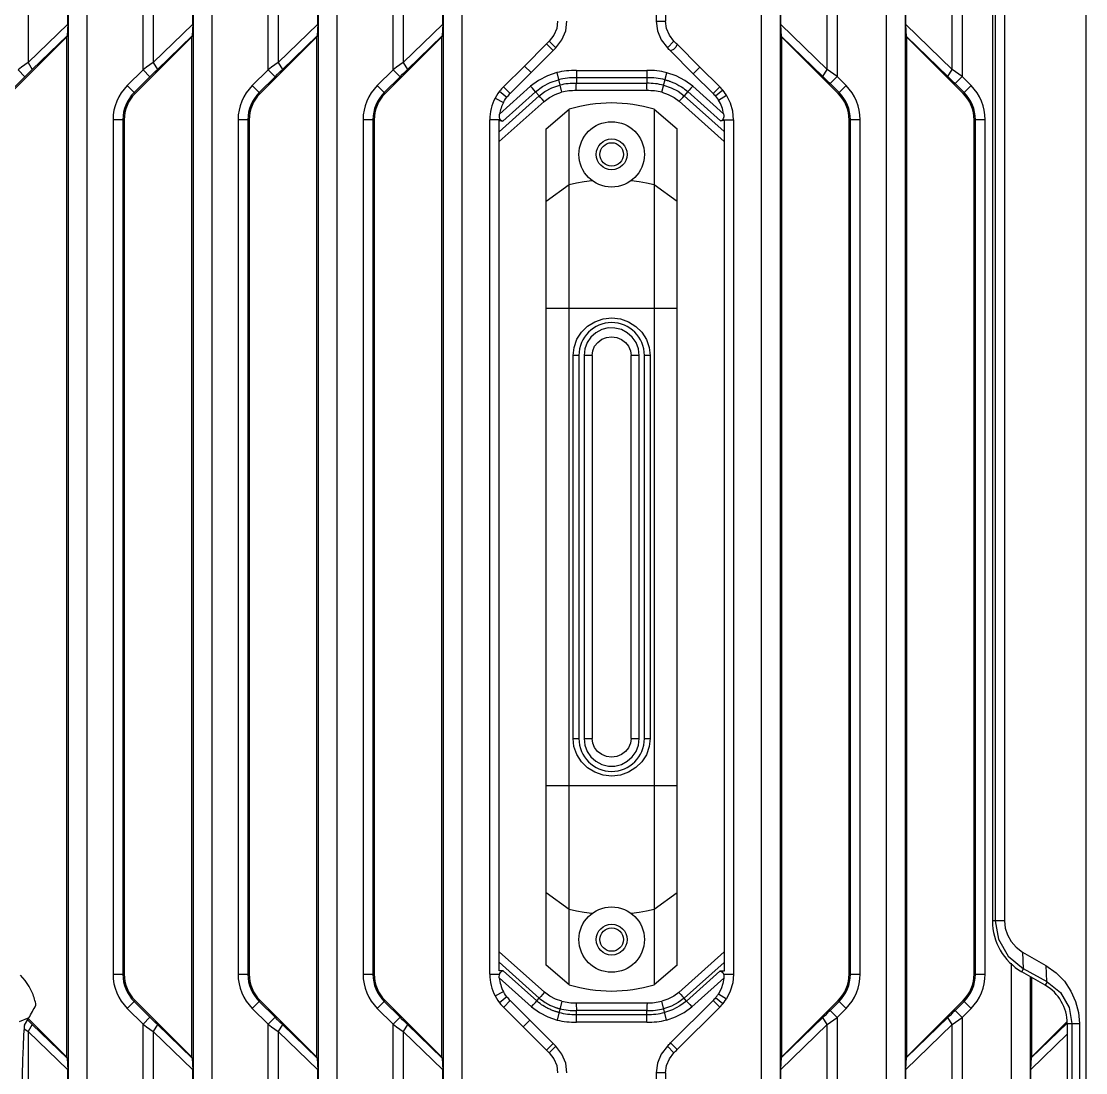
# Model space of a CAD drawing. Header units: millimetres. Extents: x -3132 to 28633, y 682 to 5849.
# Drawn here: x -929.3 to -815.5, y 2305.8 to 2418.3 of the extents above; entities that cross this region are included whole.
import ezdxf

# ---------------------------------------------------------------- set-up
doc = ezdxf.new("R2010")
doc.units = ezdxf.units.MM

msp = doc.modelspace()

# ---------------------------------------------------------------- linework, layer by layer
at = {"linetype": 'Continuous'}
for p, q in [((-834.772, 2468.608), (-834.772, 2279.871)), ((-836.77, 2277.873), (-836.77, 2466.562)), ((-924.304, 2465.558), (-924.304, 2243.037)), ((-922.311, 2465.558), (-922.311, 2241.972)), ((-910.934, 2465.558), (-910.934, 2243.037)), ((-908.941, 2465.558), (-908.941, 2241.972)), ((-897.564, 2465.558), (-897.564, 2243.037)), ((-895.571, 2465.558), (-895.571, 2241.972)), ((-884.194, 2465.558), (-884.194, 2243.037)), ((-882.201, 2465.558), (-882.201, 2241.972)), ((-850.14, 2264.503), (-850.14, 2465.558)), ((-848.142, 2465.558), (-848.142, 2266.501)), ((-916.287, 2413.117), (-916.287, 2448.786)), ((-902.917, 2413.117), (-902.917, 2448.786)), ((-889.547, 2413.117), (-889.547, 2448.786)), ((-843.125, 2413.153), (-843.125, 2448.75)), ((-842.056, 2449.523), (-842.056, 2412.38)), ((-829.755, 2413.153), (-829.755, 2448.75)), ((-828.686, 2449.523), (-828.686, 2412.38)), ((-928.588, 2448.013), (-928.588, 2413.89)), ((-915.218, 2448.013), (-915.218, 2413.89)), ((-901.848, 2448.013), (-901.848, 2413.89)), ((-888.478, 2448.013), (-888.478, 2413.89)), ((-924.347, 2417.986), (-924.347, 2443.917)), ((-910.977, 2417.986), (-910.977, 2443.917)), ((-897.607, 2417.986), (-897.607, 2443.917)), ((-884.237, 2417.986), (-884.237, 2443.917)), ((-861.396, 2443.603), (-861.396, 2418.299)), ((-860.396, 2443.603), (-860.396, 2418.299)), ((-848.086, 2417.944), (-848.086, 2443.959)), ((-834.716, 2417.944), (-834.716, 2443.959)), ((-815.47, 2425.883), (-815.47, 1998.444)), ((-825.45, 2422.667), (-825.45, 2322.058)), ((-825.141, 2422.667), (-825.141, 2322.058)), ((-824.15, 2422.667), (-824.15, 2322.058)), ((-924.347, 2417.986), (-928.588, 2413.89)), ((-924.347, 2417.986), (-924.415, 2416.728)), ((-910.977, 2417.986), (-915.218, 2413.89)), ((-910.977, 2417.986), (-911.045, 2416.728)), ((-897.607, 2417.986), (-901.848, 2413.89)), ((-897.607, 2417.986), (-897.675, 2416.728)), ((-884.237, 2417.986), (-888.478, 2413.89)), ((-884.237, 2417.986), (-884.305, 2416.728)), ((-861.396, 2418.299), (-860.396, 2418.299)), ((-848.018, 2416.679), (-848.086, 2417.944)), ((-843.125, 2413.153), (-848.086, 2417.944)), ((-834.648, 2416.679), (-834.716, 2417.944)), ((-829.755, 2413.153), (-834.716, 2417.944)), ((-930.505, 2410.589), (-924.45, 2416.644)), ((-928.126, 2413.145), (-924.415, 2416.728)), ((-924.415, 2416.728), (-924.45, 2416.644)), ((-924.45, 2307.472), (-924.45, 2416.644)), ((-917.135, 2410.589), (-911.08, 2416.644)), ((-914.756, 2413.145), (-911.045, 2416.728)), ((-911.045, 2416.728), (-911.08, 2416.644)), ((-911.08, 2307.472), (-911.08, 2416.644)), ((-903.765, 2410.589), (-897.71, 2416.644)), ((-901.386, 2413.145), (-897.675, 2416.728)), ((-897.675, 2416.728), (-897.71, 2416.644)), ((-897.71, 2307.472), (-897.71, 2416.644)), ((-890.395, 2410.589), (-884.34, 2416.644)), ((-888.016, 2413.145), (-884.305, 2416.728)), ((-884.305, 2416.728), (-884.34, 2416.644)), ((-884.34, 2307.472), (-884.34, 2416.644)), ((-873.124, 2415.884), (-872.418, 2415.176)), ((-872.843, 2416.163), (-872.136, 2415.456)), ((-859.505, 2416.165), (-860.214, 2415.46)), ((-856.73, 2413.386), (-859.172, 2415.834)), ((-848.017, 2416.665), (-848.001, 2416.665)), ((-848.015, 2416.682), (-843.588, 2412.408)), ((-848.001, 2416.665), (-848.001, 2307.465)), ((-848.001, 2416.651), (-841.946, 2410.589)), ((-834.647, 2416.665), (-834.631, 2416.665)), ((-834.645, 2416.682), (-830.218, 2412.408)), ((-834.631, 2416.665), (-834.631, 2307.465)), ((-834.631, 2416.651), (-828.576, 2410.589)), ((-859.879, 2415.127), (-857.437, 2412.679)), ((-928.588, 2413.89), (-928.126, 2413.145)), ((-915.218, 2413.89), (-914.756, 2413.145)), ((-901.848, 2413.89), (-901.386, 2413.145)), ((-888.478, 2413.89), (-888.016, 2413.145)), ((-875.49, 2413.512), (-877.721, 2411.299)), ((-875.49, 2413.512), (-874.784, 2412.804)), ((-856.73, 2413.386), (-857.437, 2412.679)), ((-854.612, 2411.274), (-856.73, 2413.386)), ((-928.912, 2412.372), (-930.6, 2410.684)), ((-928.912, 2412.372), (-929.657, 2413.117)), ((-916.287, 2413.117), (-917.975, 2411.429)), ((-915.542, 2412.372), (-917.23, 2410.684)), ((-915.542, 2412.372), (-916.287, 2413.117)), ((-902.917, 2413.117), (-904.605, 2411.429)), ((-902.172, 2412.372), (-903.86, 2410.684)), ((-902.172, 2412.372), (-902.917, 2413.117)), ((-889.547, 2413.117), (-891.235, 2411.429)), ((-888.802, 2412.372), (-890.49, 2410.684)), ((-888.802, 2412.372), (-889.547, 2413.117)), ((-877.023, 2410.583), (-874.784, 2412.804)), ((-872.034, 2412.805), (-871.52, 2410.705)), ((-862.395, 2412.262), (-869.945, 2412.261)), ((-869.945, 2412.261), (-869.945, 2411.662)), ((-869.94, 2413.042), (-862.401, 2413.043)), ((-862.395, 2412.262), (-862.396, 2411.662)), ((-860.798, 2410.703), (-860.28, 2412.801)), ((-857.437, 2412.679), (-855.314, 2410.562)), ((-843.588, 2412.408), (-843.125, 2413.153)), ((-842.056, 2412.38), (-842.801, 2411.635)), ((-841.106, 2411.429), (-842.056, 2412.38)), ((-830.218, 2412.408), (-829.755, 2413.153)), ((-828.686, 2412.38), (-829.431, 2411.635)), ((-827.736, 2411.429), (-828.686, 2412.38)), ((-917.975, 2411.429), (-917.135, 2410.589)), ((-904.605, 2411.429), (-903.765, 2410.589)), ((-891.235, 2411.429), (-890.395, 2410.589)), ((-874.834, 2411.349), (-878.154, 2408.37)), ((-877.721, 2411.299), (-877.023, 2410.583)), ((-869.945, 2411.662), (-862.396, 2411.662)), ((-854.192, 2408.396), (-857.502, 2411.357)), ((-854.612, 2411.274), (-855.314, 2410.562)), ((-841.851, 2410.684), (-842.801, 2411.635)), ((-841.946, 2410.589), (-841.106, 2411.429)), ((-828.481, 2410.684), (-829.431, 2411.635)), ((-828.576, 2410.589), (-827.736, 2411.429)), ((-878.627, 2410.087), (-877.739, 2409.626)), ((-878.201, 2406.474), (-873.915, 2410.319)), ((-878.158, 2410.813), (-877.372, 2410.195)), ((-874.317, 2410.764), (-877.825, 2407.616)), ((-874.317, 2410.764), (-873.915, 2410.319)), ((-862.388, 2410.881), (-869.952, 2410.881)), ((-858.019, 2410.771), (-858.42, 2410.326)), ((-858.42, 2410.326), (-854.14, 2406.497)), ((-854.516, 2407.637), (-858.019, 2410.771)), ((-854.296, 2410.931), (-855.062, 2410.288)), ((-854.736, 2409.859), (-853.887, 2410.387)), ((-878.198, 2405.427), (-873.398, 2409.734)), ((-873.17, 2406.792), (-870.706, 2408.884)), ((-870.706, 2315.232), (-870.706, 2408.884)), ((-861.64, 2408.896), (-861.64, 2315.22)), ((-861.64, 2408.896), (-859.17, 2406.803)), ((-858.936, 2409.739), (-854.14, 2405.45)), ((-919.494, 2407.761), (-919.494, 2316.355)), ((-918.306, 2407.761), (-919.494, 2407.761)), ((-918.441, 2407.761), (-918.441, 2316.355)), ((-918.306, 2407.761), (-918.306, 2316.355)), ((-906.124, 2407.761), (-906.124, 2316.355)), ((-904.936, 2407.761), (-906.124, 2407.761)), ((-905.071, 2407.761), (-905.071, 2316.355)), ((-904.936, 2407.761), (-904.936, 2316.355)), ((-892.754, 2407.761), (-892.754, 2316.355)), ((-891.566, 2407.761), (-892.754, 2407.761)), ((-891.701, 2407.761), (-891.701, 2316.355)), ((-891.566, 2407.761), (-891.566, 2316.355)), ((-879.201, 2316.355), (-879.201, 2407.761)), ((-878.055, 2407.761), (-879.201, 2407.761)), ((-878.196, 2316.7), (-878.201, 2407.682)), ((-878.2, 2407.682), (-877.825, 2407.616)), ((-854.516, 2407.637), (-854.14, 2407.705)), ((-854.306, 2407.759), (-853.141, 2407.759)), ((-854.248, 2407.846), (-854.304, 2407.761)), ((-854.14, 2407.705), (-854.14, 2316.68)), ((-853.141, 2407.759), (-853.141, 2316.355)), ((-840.775, 2316.355), (-840.775, 2407.761)), ((-839.587, 2407.761), (-840.775, 2407.761)), ((-840.64, 2316.355), (-840.64, 2407.761)), ((-839.587, 2316.355), (-839.587, 2407.761)), ((-827.405, 2316.355), (-827.405, 2407.761)), ((-826.217, 2407.761), (-827.405, 2407.761)), ((-827.27, 2316.355), (-827.27, 2407.761)), ((-826.217, 2316.355), (-826.217, 2407.761)), ((-873.17, 2317.323), (-873.17, 2406.792)), ((-859.17, 2317.313), (-859.17, 2406.803)), ((-873.17, 2399.057), (-870.706, 2400.832)), ((-861.64, 2400.843), (-859.17, 2399.066)), ((-859.17, 2387.584), (-873.17, 2387.584)), ((-870.292, 2341.558), (-870.292, 2382.558)), ((-869.67, 2382.558), (-870.292, 2382.558)), ((-869.67, 2382.558), (-869.67, 2341.558)), ((-869.12, 2382.558), (-869.12, 2341.558)), ((-868.256, 2382.558), (-869.12, 2382.558)), ((-868.256, 2382.558), (-868.256, 2341.558)), ((-864.087, 2341.558), (-864.087, 2382.558)), ((-863.22, 2382.558), (-864.087, 2382.558)), ((-863.22, 2341.558), (-863.22, 2382.558)), ((-862.67, 2341.558), (-862.67, 2382.558)), ((-862.05, 2382.558), (-862.67, 2382.558)), ((-862.05, 2382.558), (-862.05, 2341.558)), ((-870.292, 2341.558), (-869.67, 2341.558)), ((-869.12, 2341.558), (-868.256, 2341.558)), ((-864.087, 2341.558), (-863.22, 2341.558)), ((-862.67, 2341.558), (-862.05, 2341.558)), ((-873.17, 2336.532), (-859.17, 2336.532)), ((-870.706, 2323.283), (-873.17, 2325.059)), ((-859.17, 2325.05), (-861.64, 2323.273)), ((-824.15, 2322.058), (-825.45, 2322.058)), ((-873.357, 2314.419), (-878.198, 2318.762)), ((-854.14, 2318.739), (-858.977, 2314.413)), ((-822.227, 2318.727), (-822.17, 2316.945)), ((-822.227, 2318.727), (-819.727, 2317.283)), ((-877.755, 2316.701), (-878.197, 2316.7)), ((-873.906, 2313.794), (-878.196, 2317.643)), ((-877.755, 2316.701), (-874.179, 2313.493)), ((-870.706, 2315.232), (-873.17, 2317.323)), ((-859.17, 2317.313), (-861.64, 2315.22)), ((-854.14, 2317.623), (-858.428, 2313.788)), ((-858.155, 2313.487), (-854.586, 2316.68)), ((-854.14, 2316.68), (-854.586, 2316.68)), ((-823.4, 2291.243), (-823.4, 2317.534)), ((-822.306, 2316.617), (-822.13, 2316.923)), ((-819.81, 2315.176), (-822.306, 2316.617)), ((-819.605, 2315.531), (-822.13, 2316.923)), ((-819.727, 2317.283), (-819.675, 2315.57)), ((-919.494, 2316.355), (-918.306, 2316.355)), ((-906.124, 2316.355), (-904.936, 2316.355)), ((-892.754, 2316.355), (-891.566, 2316.355)), ((-879.201, 2316.355), (-878.151, 2316.355)), ((-878.182, 2315.966), (-874.73, 2312.869)), ((-857.606, 2312.862), (-854.163, 2315.941)), ((-854.197, 2316.355), (-853.141, 2316.355)), ((-840.775, 2316.355), (-839.587, 2316.355)), ((-827.405, 2316.355), (-826.217, 2316.355)), ((-821.402, 2316.096), (-821.402, 2293.241)), ((-821.261, 2316.014), (-821.261, 2307.465)), ((-819.605, 2315.531), (-819.81, 2315.176)), ((-878.627, 2314.029), (-877.739, 2314.49)), ((-917.135, 2313.526), (-917.975, 2312.686)), ((-917.23, 2313.431), (-915.542, 2311.744)), ((-911.08, 2307.472), (-917.135, 2313.526)), ((-903.765, 2313.526), (-904.605, 2312.686)), ((-903.86, 2313.431), (-902.172, 2311.744)), ((-897.71, 2307.472), (-903.765, 2313.526)), ((-890.395, 2313.526), (-891.235, 2312.686)), ((-890.49, 2313.431), (-888.802, 2311.744)), ((-884.34, 2307.472), (-890.395, 2313.526)), ((-877.372, 2313.921), (-878.158, 2313.302)), ((-877.718, 2312.814), (-877.023, 2313.533)), ((-874.92, 2311.448), (-877.023, 2313.533)), ((-874.179, 2313.493), (-873.906, 2313.794)), ((-871.507, 2313.464), (-872, 2311.453)), ((-869.952, 2313.289), (-862.388, 2313.289)), ((-860.315, 2311.456), (-860.811, 2313.466)), ((-855.317, 2313.552), (-859.872, 2308.996)), ((-858.155, 2313.487), (-858.428, 2313.788)), ((-854.615, 2312.838), (-855.317, 2313.552)), ((-854.296, 2313.184), (-855.062, 2313.828)), ((-854.739, 2314.253), (-853.889, 2313.728)), ((-841.946, 2313.526), (-848.001, 2307.465)), ((-842.801, 2312.481), (-841.851, 2313.431)), ((-841.106, 2312.686), (-841.946, 2313.526)), ((-828.576, 2313.526), (-834.631, 2307.465)), ((-829.431, 2312.481), (-828.481, 2313.431)), ((-827.736, 2312.686), (-828.576, 2313.526)), ((-917.975, 2312.686), (-916.287, 2310.999)), ((-904.605, 2312.686), (-902.917, 2310.999)), ((-891.235, 2312.686), (-889.547, 2310.999)), ((-877.702, 2312.797), (-875.626, 2310.74)), ((-869.946, 2312.051), (-869.945, 2312.457)), ((-869.946, 2312.051), (-862.395, 2312.051)), ((-862.396, 2312.457), (-869.945, 2312.457)), ((-862.395, 2312.051), (-862.396, 2312.457)), ((-859.165, 2308.288), (-854.615, 2312.838)), ((-842.801, 2312.481), (-842.056, 2311.736)), ((-842.056, 2311.736), (-841.106, 2312.686)), ((-829.431, 2312.481), (-828.686, 2311.736)), ((-828.686, 2311.736), (-827.736, 2312.686)), ((-928.508, 2311.671), (-929.536, 2311.245)), ((-928.965, 2310.891), (-928.508, 2311.671)), ((-928.126, 2310.971), (-928.588, 2310.225)), ((-924.45, 2307.472), (-928.579, 2311.6)), ((-924.415, 2307.388), (-928.126, 2310.971)), ((-916.287, 2310.999), (-915.542, 2311.744)), ((-916.287, 2275.33), (-916.287, 2310.999)), ((-914.756, 2310.971), (-915.218, 2310.225)), ((-911.045, 2307.388), (-914.756, 2310.971)), ((-902.917, 2310.999), (-902.172, 2311.744)), ((-902.917, 2275.33), (-902.917, 2310.999)), ((-901.386, 2310.971), (-901.848, 2310.225)), ((-897.675, 2307.388), (-901.386, 2310.971)), ((-889.547, 2310.999), (-888.802, 2311.744)), ((-889.547, 2275.33), (-889.547, 2310.999)), ((-888.016, 2310.971), (-888.478, 2310.225)), ((-884.305, 2307.388), (-888.016, 2310.971)), ((-875.626, 2310.74), (-874.92, 2311.448)), ((-872.423, 2308.945), (-874.92, 2311.448)), ((-862.402, 2311.219), (-869.94, 2311.219)), ((-848.086, 2306.172), (-843.125, 2310.963)), ((-843.588, 2311.708), (-848.015, 2307.434)), ((-843.125, 2310.963), (-843.588, 2311.708)), ((-843.125, 2275.366), (-843.125, 2310.963)), ((-842.056, 2311.736), (-842.056, 2274.593)), ((-834.716, 2306.172), (-829.755, 2310.963)), ((-830.218, 2311.708), (-834.645, 2307.434)), ((-829.755, 2310.963), (-830.218, 2311.708)), ((-829.755, 2284.888), (-829.755, 2310.963)), ((-828.686, 2311.736), (-828.686, 2285.957)), ((-817.469, 2311.108), (-821.275, 2307.434)), ((-817.479, 2311.251), (-821.261, 2307.465)), ((-817.45, 2311.088), (-817.45, 2298.021)), ((-817.45, 2311.088), (-816.15, 2311.088)), ((-816.956, 2311.088), (-816.956, 2163.028)), ((-816.15, 2311.088), (-816.15, 2163.028)), ((-929.015, 2310.531), (-928.938, 2310.476)), ((-928.938, 2310.476), (-928.588, 2310.225)), ((-928.588, 2310.225), (-928.588, 2276.103)), ((-928.588, 2310.225), (-924.347, 2306.13)), ((-915.218, 2310.225), (-915.218, 2276.103)), ((-915.218, 2310.225), (-910.977, 2306.13)), ((-901.848, 2310.225), (-901.848, 2276.103)), ((-901.848, 2310.225), (-897.607, 2306.13)), ((-888.478, 2310.225), (-888.478, 2276.103)), ((-888.478, 2310.225), (-884.237, 2306.13)), ((-875.626, 2310.74), (-873.13, 2308.238)), ((-821.346, 2306.172), (-817.45, 2309.935)), ((-873.13, 2308.238), (-872.423, 2308.945)), ((-872.843, 2307.953), (-872.135, 2308.659)), ((-859.505, 2307.951), (-860.213, 2308.657)), ((-859.872, 2308.996), (-859.165, 2308.288)), ((-924.415, 2307.388), (-924.45, 2307.472)), ((-911.045, 2307.388), (-911.08, 2307.472)), ((-897.675, 2307.388), (-897.71, 2307.472)), ((-884.305, 2307.388), (-884.34, 2307.472)), ((-924.415, 2307.388), (-924.347, 2306.13)), ((-911.045, 2307.388), (-910.977, 2306.13)), ((-897.675, 2307.388), (-897.607, 2306.13)), ((-884.305, 2307.388), (-884.237, 2306.13)), ((-848.086, 2306.172), (-848.018, 2307.437)), ((-834.716, 2306.172), (-834.648, 2307.437)), ((-821.346, 2306.172), (-821.278, 2307.437)), ((-924.347, 2280.199), (-924.347, 2306.13)), ((-910.977, 2280.199), (-910.977, 2306.13)), ((-897.607, 2280.199), (-897.607, 2306.13)), ((-884.237, 2280.199), (-884.237, 2306.13)), ((-860.396, 2305.817), (-861.396, 2305.817)), ((-861.396, 2305.816), (-861.396, 2280.513)), ((-860.396, 2305.817), (-860.396, 2280.513)), ((-848.086, 2280.156), (-848.086, 2306.172)), ((-834.716, 2280.156), (-834.716, 2306.172)), ((-821.346, 2293.297), (-821.346, 2306.172))]:
    msp.add_line(p, q, dxfattribs=at)
for points in [[(-871.947, 2418.299), (-872.049, 2417.535), (-872.349, 2416.81), (-872.843, 2416.163)], [(-872.136, 2415.456), (-871.483, 2416.31), (-871.083, 2417.277), (-870.947, 2418.3)], [(-861.396, 2418.299), (-861.261, 2417.279), (-860.864, 2416.315), (-860.214, 2415.46)], [(-859.505, 2416.165), (-859.997, 2416.813), (-860.295, 2417.537), (-860.396, 2418.299)], [(-873.124, 2415.884), (-873.923, 2415.085), (-874.712, 2414.293), (-875.49, 2413.512)], [(-859.172, 2415.834), (-859.322, 2415.519), (-859.559, 2415.282), (-859.879, 2415.127)], [(-874.784, 2412.804), (-873.992, 2413.599), (-873.203, 2414.39), (-872.418, 2415.176)], [(-928.588, 2413.89), (-928.938, 2413.64), (-929.295, 2413.382), (-929.657, 2413.117)], [(-915.218, 2413.89), (-915.568, 2413.64), (-915.925, 2413.382), (-916.287, 2413.117)], [(-901.848, 2413.89), (-902.198, 2413.64), (-902.555, 2413.382), (-902.917, 2413.117)], [(-888.478, 2413.89), (-888.828, 2413.64), (-889.185, 2413.382), (-889.547, 2413.117)], [(-928.912, 2412.372), (-928.643, 2412.64), (-928.38, 2412.898), (-928.126, 2413.145)], [(-915.542, 2412.372), (-915.273, 2412.64), (-915.01, 2412.898), (-914.756, 2413.145)], [(-902.172, 2412.372), (-901.903, 2412.64), (-901.64, 2412.898), (-901.386, 2413.145)], [(-888.802, 2412.372), (-888.533, 2412.64), (-888.27, 2412.898), (-888.016, 2413.145)], [(-872.034, 2412.805), (-873.047, 2412.467), (-873.987, 2411.977), (-874.834, 2411.349)], [(-869.94, 2413.042), (-869.942, 2412.748), (-869.944, 2412.48), (-869.946, 2412.261)], [(-862.401, 2413.043), (-862.395, 2412.48), (-862.395, 2412.262)], [(-857.502, 2411.357), (-858.345, 2411.981), (-859.278, 2412.466), (-860.28, 2412.801)], [(-843.588, 2412.408), (-843.333, 2412.16), (-843.071, 2411.902), (-842.801, 2411.635)], [(-842.056, 2412.38), (-842.418, 2412.644), (-842.775, 2412.902), (-843.125, 2413.153)], [(-830.218, 2412.408), (-829.963, 2412.16), (-829.701, 2411.902), (-829.431, 2411.635)], [(-828.686, 2412.38), (-829.048, 2412.644), (-829.405, 2412.902), (-829.755, 2413.153)], [(-874.317, 2410.764), (-874.641, 2411.13), (-874.834, 2411.349)], [(-874.318, 2410.763), (-873.563, 2411.322), (-872.731, 2411.753), (-871.848, 2412.046)], [(-873.915, 2410.319), (-873.309, 2410.773), (-872.574, 2411.168), (-871.706, 2411.464)], [(-869.952, 2410.881), (-869.95, 2411.175), (-869.948, 2411.443), (-869.945, 2411.662)], [(-862.388, 2410.881), (-862.393, 2411.176), (-862.396, 2411.444), (-862.396, 2411.662)], [(-860.611, 2411.461), (-859.82, 2411.196), (-859.07, 2410.806), (-858.42, 2410.326)], [(-860.467, 2412.043), (-860.43, 2412.033), (-860.393, 2412.024), (-860.355, 2412.014), (-860.315, 2412.003), (-860.272, 2411.991), (-860.227, 2411.978), (-860.179, 2411.963), (-860.127, 2411.947), (-860.071, 2411.929), (-860.01, 2411.909), (-859.944, 2411.886), (-859.872, 2411.861), (-859.794, 2411.832), (-859.71, 2411.799), (-859.621, 2411.763), (-859.527, 2411.723), (-859.428, 2411.679), (-859.324, 2411.63), (-859.213, 2411.575), (-859.095, 2411.513), (-858.969, 2411.444), (-858.834, 2411.365), (-858.69, 2411.274), (-858.535, 2411.172), (-858.372, 2411.055), (-858.199, 2410.922), (-858.019, 2410.771)], [(-857.502, 2411.357), (-857.698, 2411.136), (-857.875, 2410.935), (-858.019, 2410.771)], [(-854.296, 2410.931), (-854.4, 2411.051), (-854.506, 2411.166), (-854.612, 2411.274)], [(-878.158, 2410.813), (-878.335, 2410.573), (-878.492, 2410.329), (-878.627, 2410.086)], [(-877.739, 2409.626), (-877.634, 2409.817), (-877.511, 2410.007), (-877.372, 2410.195)], [(-873.398, 2409.734), (-873.592, 2409.955), (-873.769, 2410.156), (-873.915, 2410.319)], [(-873.398, 2409.734), (-872.83, 2410.152), (-872.198, 2410.48), (-871.52, 2410.705)], [(-860.798, 2410.703), (-860.123, 2410.477), (-859.496, 2410.152), (-858.936, 2409.739)], [(-858.936, 2409.739), (-858.741, 2409.96), (-858.564, 2410.161), (-858.42, 2410.326)], [(-855.314, 2410.562), (-855.229, 2410.475), (-855.144, 2410.384), (-855.062, 2410.288)], [(-855.062, 2410.288), (-854.944, 2410.144), (-854.837, 2410.003), (-854.736, 2409.857)], [(-853.882, 2410.379), (-854.012, 2410.569), (-854.148, 2410.75), (-854.296, 2410.931)], [(-853.141, 2407.743), (-853.225, 2408.669), (-853.475, 2409.556), (-853.882, 2410.379)], [(-878.156, 2408.009), (-878.17, 2408.177), (-878.154, 2408.37)], [(-878.055, 2407.761), (-878.116, 2407.869), (-878.156, 2408.009)], [(-877.825, 2407.616), (-877.914, 2407.644), (-877.991, 2407.693), (-878.055, 2407.761)], [(-854.306, 2407.759), (-854.365, 2407.703), (-854.436, 2407.662), (-854.516, 2407.637)], [(-854.192, 2408.396), (-854.175, 2408.229), (-854.18, 2408.081), (-854.205, 2407.953), (-854.248, 2407.846)], [(-870.706, 2400.832), (-869.912, 2401.017), (-869.109, 2401.166), (-868.299, 2401.279)], [(-864.037, 2401.283), (-863.231, 2401.172), (-862.431, 2401.025), (-861.64, 2400.843)], [(-870.292, 2382.558), (-870.196, 2383.418), (-869.887, 2384.285), (-869.401, 2385.042), (-868.752, 2385.676), (-867.962, 2386.16), (-867.091, 2386.457), (-866.153, 2386.558)], [(-866.153, 2386.558), (-865.23, 2386.452), (-864.364, 2386.153), (-863.574, 2385.664), (-862.927, 2385.024), (-862.445, 2384.265), (-862.142, 2383.402), (-862.05, 2382.558)], [(-863.22, 2382.558), (-863.303, 2383.251), (-863.553, 2383.918), (-863.958, 2384.509), (-864.493, 2384.985), (-865.124, 2385.316), (-865.816, 2385.486), (-866.526, 2385.487), (-867.216, 2385.316), (-867.849, 2384.984), (-868.383, 2384.509), (-868.788, 2383.918), (-869.038, 2383.251), (-869.12, 2382.558)], [(-868.256, 2382.558), (-868.191, 2383.049), (-867.991, 2383.527), (-867.665, 2383.946), (-867.23, 2384.275), (-866.718, 2384.483), (-866.172, 2384.554), (-865.623, 2384.483), (-865.112, 2384.274), (-864.678, 2383.946), (-864.351, 2383.526), (-864.152, 2383.049), (-864.087, 2382.558)], [(-866.153, 2337.558), (-867.082, 2337.657), (-867.956, 2337.953), (-868.753, 2338.44), (-869.407, 2339.08), (-869.893, 2339.842), (-870.199, 2340.709), (-870.292, 2341.558)], [(-869.12, 2341.558), (-869.038, 2340.864), (-868.787, 2340.196), (-868.381, 2339.605), (-867.846, 2339.13), (-867.212, 2338.798), (-866.523, 2338.629), (-865.818, 2338.629), (-865.128, 2338.798), (-864.495, 2339.13), (-863.959, 2339.605), (-863.554, 2340.196), (-863.303, 2340.864), (-863.22, 2341.558)], [(-864.087, 2341.558), (-864.152, 2341.066), (-864.351, 2340.59), (-864.677, 2340.17), (-865.111, 2339.842), (-865.621, 2339.633), (-866.173, 2339.562), (-866.722, 2339.634), (-867.233, 2339.843), (-867.667, 2340.171), (-867.992, 2340.591), (-868.191, 2341.068), (-868.256, 2341.558)], [(-862.05, 2341.558), (-862.145, 2340.703), (-862.45, 2339.84), (-862.931, 2339.086), (-863.573, 2338.453), (-864.356, 2337.967), (-865.22, 2337.666), (-866.153, 2337.558)], [(-868.299, 2322.836), (-869.108, 2322.95), (-869.912, 2323.099), (-870.706, 2323.283)], [(-861.64, 2323.273), (-862.431, 2323.091), (-863.231, 2322.944), (-864.037, 2322.833)], [(-825.141, 2322.058), (-824.803, 2320.094), (-823.779, 2318.294), (-822.13, 2316.923)], [(-824.15, 2322.058), (-824.074, 2321.298), (-823.844, 2320.554), (-823.456, 2319.854), (-822.916, 2319.235), (-822.227, 2318.727)], [(-878.151, 2316.355), (-878.057, 2316.547), (-877.922, 2316.663), (-877.757, 2316.701)], [(-854.586, 2316.68), (-854.419, 2316.641), (-854.288, 2316.53), (-854.197, 2316.355)], [(-819.727, 2317.283), (-818.641, 2316.514), (-817.747, 2315.594), (-817.046, 2314.555), (-816.546, 2313.436), (-816.248, 2312.267), (-816.15, 2311.088)], [(-928.108, 2314.32), (-928.455, 2315.024), (-928.891, 2315.677), (-929.409, 2316.267)], [(-878.182, 2315.966), (-878.188, 2316.106), (-878.178, 2316.237), (-878.151, 2316.355)], [(-854.163, 2315.941), (-854.269, 2315.355), (-854.462, 2314.788), (-854.74, 2314.253)], [(-854.197, 2316.355), (-854.168, 2316.23), (-854.156, 2316.092), (-854.163, 2315.941)], [(-853.141, 2316.355), (-853.227, 2315.438), (-853.479, 2314.552), (-853.889, 2313.728)], [(-819.605, 2315.532), (-818.177, 2314.382), (-817.254, 2312.795), (-816.956, 2311.088)], [(-877.372, 2313.921), (-877.511, 2314.109), (-877.634, 2314.299), (-877.739, 2314.49)], [(-873.357, 2314.419), (-873.57, 2314.178), (-873.76, 2313.962), (-873.906, 2313.794)], [(-871.507, 2313.464), (-872.175, 2313.686), (-872.798, 2314.008), (-873.357, 2314.419)], [(-858.977, 2314.413), (-859.531, 2314.007), (-860.148, 2313.688), (-860.811, 2313.466)], [(-858.977, 2314.413), (-858.766, 2314.171), (-858.576, 2313.954), (-858.428, 2313.788)], [(-878.627, 2314.029), (-878.491, 2313.785), (-878.334, 2313.541), (-878.158, 2313.302)], [(-878.158, 2313.302), (-878.017, 2313.131), (-877.868, 2312.966), (-877.702, 2312.797)], [(-874.73, 2312.869), (-874.517, 2313.11), (-874.326, 2313.325), (-874.179, 2313.493)], [(-871.802, 2312.261), (-871.839, 2312.27), (-871.877, 2312.28), (-871.916, 2312.29), (-871.958, 2312.301), (-872.002, 2312.314), (-872.048, 2312.327), (-872.099, 2312.342), (-872.153, 2312.359), (-872.212, 2312.378), (-872.276, 2312.4), (-872.346, 2312.424), (-872.421, 2312.452), (-872.503, 2312.483), (-872.591, 2312.518), (-872.684, 2312.556), (-872.781, 2312.599), (-872.884, 2312.647), (-872.993, 2312.7), (-873.11, 2312.76), (-873.235, 2312.828), (-873.369, 2312.906), (-873.512, 2312.994), (-873.665, 2313.095), (-873.828, 2313.211), (-874, 2313.343), (-874.179, 2313.493)], [(-873.906, 2313.794), (-873.737, 2313.652), (-873.575, 2313.529), (-873.422, 2313.422), (-873.28, 2313.328), (-873.146, 2313.246), (-873.021, 2313.174), (-872.904, 2313.111), (-872.794, 2313.055), (-872.692, 2313.005), (-872.595, 2312.961), (-872.504, 2312.921), (-872.417, 2312.885), (-872.335, 2312.853), (-872.258, 2312.824), (-872.188, 2312.799), (-872.124, 2312.777), (-872.064, 2312.757), (-872.009, 2312.74), (-871.957, 2312.724), (-871.908, 2312.709), (-871.861, 2312.696), (-871.818, 2312.684), (-871.777, 2312.673), (-871.739, 2312.664), (-871.705, 2312.655)], [(-869.952, 2313.289), (-869.948, 2312.968), (-869.945, 2312.68), (-869.945, 2312.457)], [(-862.388, 2313.289), (-862.39, 2312.967), (-862.393, 2312.68), (-862.396, 2312.457)], [(-858.428, 2313.788), (-859.045, 2313.33), (-859.773, 2312.943), (-860.612, 2312.658)], [(-858.154, 2313.488), (-858.871, 2312.959), (-859.666, 2312.547), (-860.514, 2312.264)], [(-858.155, 2313.487), (-858.009, 2313.322), (-857.816, 2313.102), (-857.606, 2312.862)], [(-855.062, 2313.828), (-855.145, 2313.731), (-855.23, 2313.639), (-855.317, 2313.552)], [(-855.062, 2313.828), (-855.018, 2313.88), (-854.978, 2313.929), (-854.942, 2313.974), (-854.908, 2314.018), (-854.877, 2314.058), (-854.849, 2314.096), (-854.823, 2314.132), (-854.799, 2314.165), (-854.778, 2314.197), (-854.759, 2314.226), (-854.74, 2314.253)], [(-854.615, 2312.838), (-854.508, 2312.948), (-854.401, 2313.064), (-854.296, 2313.184)], [(-854.296, 2313.184), (-854.149, 2313.365), (-854.012, 2313.546), (-853.889, 2313.728)], [(-874.73, 2312.869), (-873.901, 2312.256), (-872.983, 2311.78), (-872, 2311.453)], [(-869.94, 2311.219), (-869.946, 2311.828), (-869.946, 2312.051)], [(-862.402, 2311.219), (-862.4, 2311.54), (-862.398, 2311.828), (-862.395, 2312.051)], [(-860.315, 2311.456), (-859.338, 2311.782), (-858.428, 2312.255), (-857.606, 2312.862)], [(-842.801, 2312.481), (-843.071, 2312.213), (-843.333, 2311.955), (-843.588, 2311.708)], [(-829.431, 2312.481), (-829.701, 2312.213), (-829.963, 2311.955), (-830.218, 2311.708)], [(-928.126, 2310.971), (-928.38, 2311.218), (-928.629, 2311.463)], [(-916.287, 2310.999), (-915.925, 2310.734), (-915.568, 2310.476), (-915.218, 2310.225)], [(-914.756, 2310.971), (-915.01, 2311.218), (-915.273, 2311.476), (-915.542, 2311.744)], [(-902.917, 2310.999), (-902.555, 2310.734), (-902.198, 2310.476), (-901.848, 2310.225)], [(-901.386, 2310.971), (-901.64, 2311.218), (-901.903, 2311.476), (-902.172, 2311.744)], [(-889.547, 2310.999), (-889.185, 2310.734), (-888.828, 2310.476), (-888.478, 2310.225)], [(-888.016, 2310.971), (-888.27, 2311.218), (-888.533, 2311.476), (-888.802, 2311.744)], [(-843.125, 2310.963), (-842.775, 2311.213), (-842.418, 2311.471), (-842.056, 2311.736)], [(-829.755, 2310.963), (-829.405, 2311.213), (-829.048, 2311.471), (-828.686, 2311.736)], [(-929.057, 2309.863), (-929.119, 2308.619), (-929.167, 2307.178), (-929.197, 2305.509), (-929.207, 2303.778)], [(-870.947, 2305.816), (-871.082, 2306.838), (-871.482, 2307.804), (-872.135, 2308.659)], [(-860.213, 2308.657), (-860.863, 2307.803), (-861.261, 2306.838), (-861.396, 2305.816)], [(-872.843, 2307.953), (-872.348, 2307.305), (-872.048, 2306.58), (-871.947, 2305.816)], [(-860.396, 2305.817), (-860.295, 2306.58), (-859.996, 2307.305), (-859.505, 2307.951)], [(-848.015, 2307.434), (-848.011, 2307.446), (-848.008, 2307.456), (-848.004, 2307.468)], [(-834.645, 2307.434), (-834.641, 2307.446), (-834.638, 2307.456), (-834.634, 2307.468)]]:
    msp.add_lwpolyline(points, dxfattribs=at)
for centre, radius in [((-866.17, 2404.058), 3.5), ((-866.17, 2404.058), 1.65), ((-866.17, 2404.058), 1.25), ((-866.17, 2320.058), 3.5), ((-866.17, 2320.058), 1.65), ((-866.17, 2320.058), 1.25)]:
    msp.add_circle(centre, radius, dxfattribs=at)
for centre, radius, start, end in [((-816.833, 2359.437), 79.718, 134.63612, 134.92039), ((-915.66, 2359.332), 79.896, 45.00706, 45.34398), ((-816.833, 2359.437), 78.718, 134.63124, 134.92039), ((-915.66, 2359.332), 78.896, 45.00752, 45.34992), ((-870.056, 2404.722), 8.321, 89.20327, 103.75487), ((-870.056, 2404.722), 7.54, 89.16605, 103.75457), ((-862.276, 2404.717), 8.327, 76.12717, 90.86085), ((-862.276, 2404.717), 7.546, 76.12675, 90.89923), ((-914.306, 2407.761), 5.188, 135, 179.99999), ((-900.936, 2407.761), 5.188, 135, 179.99999), ((-887.566, 2407.761), 5.188, 135, 179.99999), ((-874.286, 2407.768), 4.926, 134.20715, 141.80985), ((-870.056, 2404.722), 6.94, 89.08462, 103.75457), ((-862.276, 2404.717), 6.946, 76.12675, 90.9897), ((-844.775, 2407.761), 5.188, 0, 45), ((-831.405, 2407.761), 5.188, 0, 45), ((-914.306, 2407.761), 4.134, 135, 180), ((-914.306, 2407.761), 4, 135, 179.99999), ((-900.936, 2407.761), 4.134, 135, 180), ((-900.936, 2407.761), 4, 135, 179.99999), ((-887.566, 2407.761), 4.134, 135, 180), ((-887.566, 2407.761), 4, 135, 179.99999), ((-874.201, 2407.761), 5, 152.29272, 179.99999), ((-874.286, 2407.768), 3.926, 134.18435, 141.8102), ((-870.056, 2404.722), 6.16, 89.03447, 103.755), ((-862.276, 2404.717), 6.165, 76.12591, 91.04188), ((-844.775, 2407.761), 4, 0, 45), ((-844.775, 2407.761), 4.134, 0, 45), ((-831.405, 2407.761), 4, 0, 45), ((-831.405, 2407.761), 4.134, 0, 45), ((-874.201, 2407.761), 4, 152.21433, 171.23717), ((-858.14, 2407.761), 3.999, 9.12875, 31.62155), ((-866.17, 2382.558), 3.5, 0.00002, 180.00002), ((-866.17, 2341.558), 3.5, 180.00002, 0), ((-819.17, 2322.058), 6.279, 180, 240.04198), ((-914.306, 2316.355), 5.188, 180.00001, 225), ((-914.306, 2316.355), 4.134, 180, 225), ((-914.306, 2316.355), 4, 180.00001, 225), ((-900.936, 2316.355), 5.188, 180.00001, 225), ((-900.936, 2316.355), 4.134, 180, 225), ((-900.936, 2316.355), 4, 180.00001, 225), ((-887.566, 2316.355), 5.188, 180.00001, 225), ((-887.566, 2316.355), 4.134, 180, 225), ((-887.566, 2316.355), 4, 180.00001, 225), ((-874.201, 2316.355), 5, 180.00002, 207.72076), ((-874.201, 2316.355), 4, 185.58183, 207.78568), ((-844.775, 2316.355), 4, 315, 0), ((-844.775, 2316.355), 4.134, 315, 360), ((-844.775, 2316.355), 5.188, 315, 360), ((-831.405, 2316.355), 4, 315, 0), ((-831.405, 2316.355), 4.134, 315, 360), ((-831.405, 2316.355), 5.188, 315, 360), ((-822.17, 2311.088), 4.721, 0, 60), ((-874.286, 2316.348), 3.926, 218.18991, 225.81564), ((-870.056, 2319.393), 6.105, 256.24503, 270.96987), ((-862.276, 2319.399), 6.111, 268.95346, 283.8737), ((-870.056, 2319.393), 7.343, 256.2454, 270.85433), ((-870.056, 2319.393), 6.937, 256.2454, 270.91771), ((-862.276, 2319.399), 6.943, 269.00943, 283.87321), ((-862.276, 2319.399), 7.349, 269.0774, 283.87321), ((-870.056, 2319.393), 8.175, 256.24558, 270.81432), ((-862.276, 2319.399), 8.181, 269.12028, 283.87346), ((-816.837, 2364.677), 78.714, 225.07549, 225.37047), ((-915.666, 2364.786), 78.902, 314.65299, 315.00212), ((-816.837, 2364.677), 79.714, 225.07472, 225.36551), ((-915.666, 2364.786), 79.902, 314.65883, 315.00212)]:
    msp.add_arc(centre, radius, start, end, dxfattribs=at)
for centre, major_axis, ratio, start_param, end_param in [((-866.153, 2391.108), (0, -18.45), 0.92139, 2.8728964, 3.4127624), ((-933.655, 2312.023), (5.547, 2.298), 0.9992864, -0.2217294, 0), ((-866.153, 2333.008), (0, -18.45), 0.92139, -0.2711698, 0.2686962), ((-929.869, 2313.591), (4.463, 8.087), 0.2309016, -1.6817733, -1.5110559), ((-928.961, 2302.411), (0.005, 8.488), 0.0246777, 0.042156, 0.4991952)]:
    msp.add_ellipse(centre, major_axis=major_axis, ratio=ratio, start_param=start_param, end_param=end_param, dxfattribs=at)

doc.saveas('drawing.dxf')
